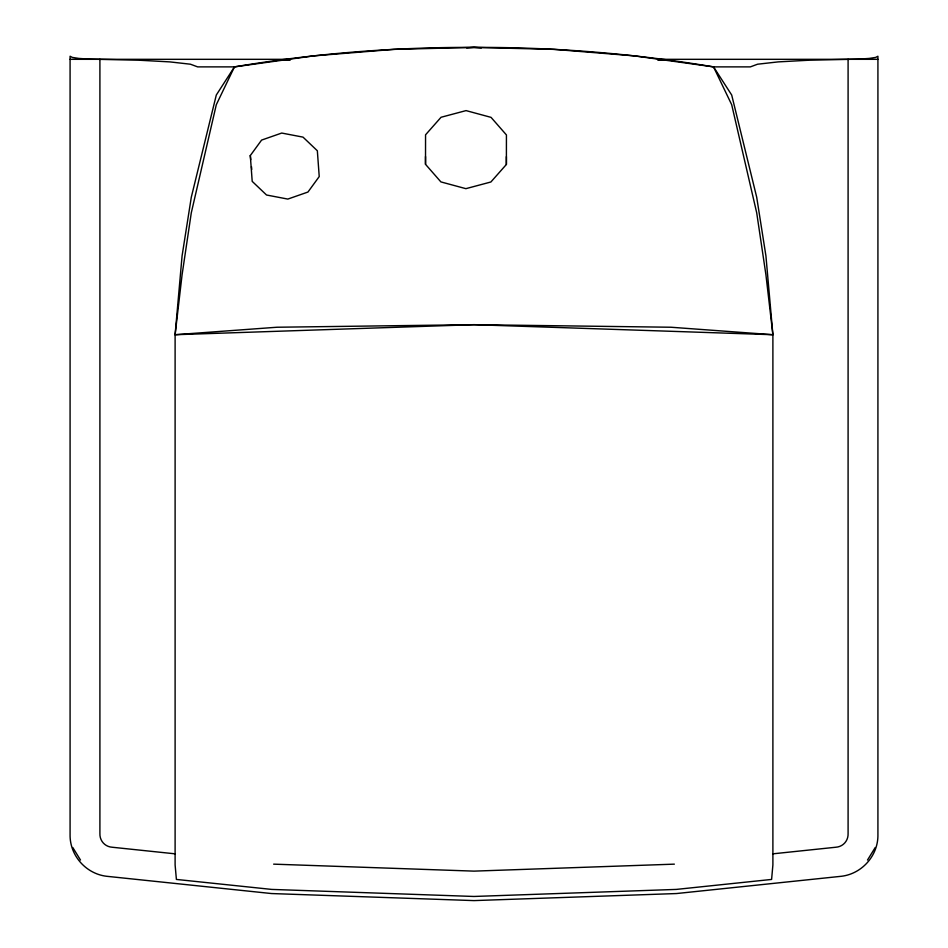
<?xml version="1.0" encoding="UTF-8"?>
<svg xmlns="http://www.w3.org/2000/svg" width="948" height="948" viewBox="0 0 948 948"><rect width="100%" height="100%" fill="white"/><g stroke="black" fill="none" stroke-linecap="round" stroke-linejoin="round"><path stroke-width="1.42" d="M425.51 164.324L425.557 134.806L441.057 117.268L466.061 110.608L491.04 117.362L506.433 134.948L506.386 164.466L490.886 181.992L465.883 188.664L440.903 181.909L425.51 164.324L425.51 156.515M466.641 47.898L474 47.4A1182.867 983.526 0 0 1 713.536 66.881L731.702 95.025L756.705 197.243L765.925 255.901L772.893 334.715L772.893 864.932L771.601 879.436L676.303 889.414L473.917 896.464L271.697 889.414L176.399 879.436L175.107 864.932L175.107 334.715L182.075 255.901L191.295 197.243L216.298 95.025L234.464 66.881L313.705 55.873L393.681 49.379L474 47.4L554.319 49.379L634.295 55.873L713.536 66.881L750.366 66.881L757.547 64.215L778.178 61.893L809.675 60.186L859.516 59.084L869.186 58.42L875.656 57.425L877.919 56.24L877.919 836.148C877.516 856.364 861.578 873.783 841.563 876.26L676.457 893.549L474 900.6L271.543 893.549L106.437 876.26C86.422 873.783 70.484 856.364 70.081 836.148L70.081 56.24L72.344 57.425L78.814 58.42L88.484 59.084L138.325 60.186L169.822 61.893L190.453 64.215L197.634 66.881L234.464 66.881A1182.867 983.526 0 0 1 474 47.4L481.359 47.898M713.536 66.881L731.702 104.73L756.705 212.814L765.925 274.825L772.893 334.715L670.994 327.238L474 324.678L175.107 334.715L182.075 274.825L191.295 212.814L216.298 104.73L234.464 66.881M867.491 860.061L875.229 847.524M250.308 155.567L261.589 140.091L281.722 133.052L303.016 137.128L317.343 150.768L319.227 176.565L307.958 192.041L287.825 199.08L266.53 195.004L252.204 181.364L250.308 155.567L250.746 159.714M772.893 853.828L835.674 847.251C843.045 846.813 848.401 840.805 848.093 833.458L848.093 59.321M175.107 334.715L277.006 327.238L474 324.678L772.893 334.715M290.017 59.7L282.658 60.186L290.017 60.186M674.36 864.149L474 871.129L273.64 864.149M70.081 59.321L289.057 59.321M658.943 59.321L877.919 59.321M657.983 60.186L665.342 60.186L657.983 59.7M175.107 853.828L112.326 847.251C104.955 846.813 99.599 840.805 99.907 833.458L99.907 59.321M72.771 847.524L80.509 860.061M251.469 166.635L251.765 169.408M506.386 156.645L506.386 164.466"/></g></svg>
